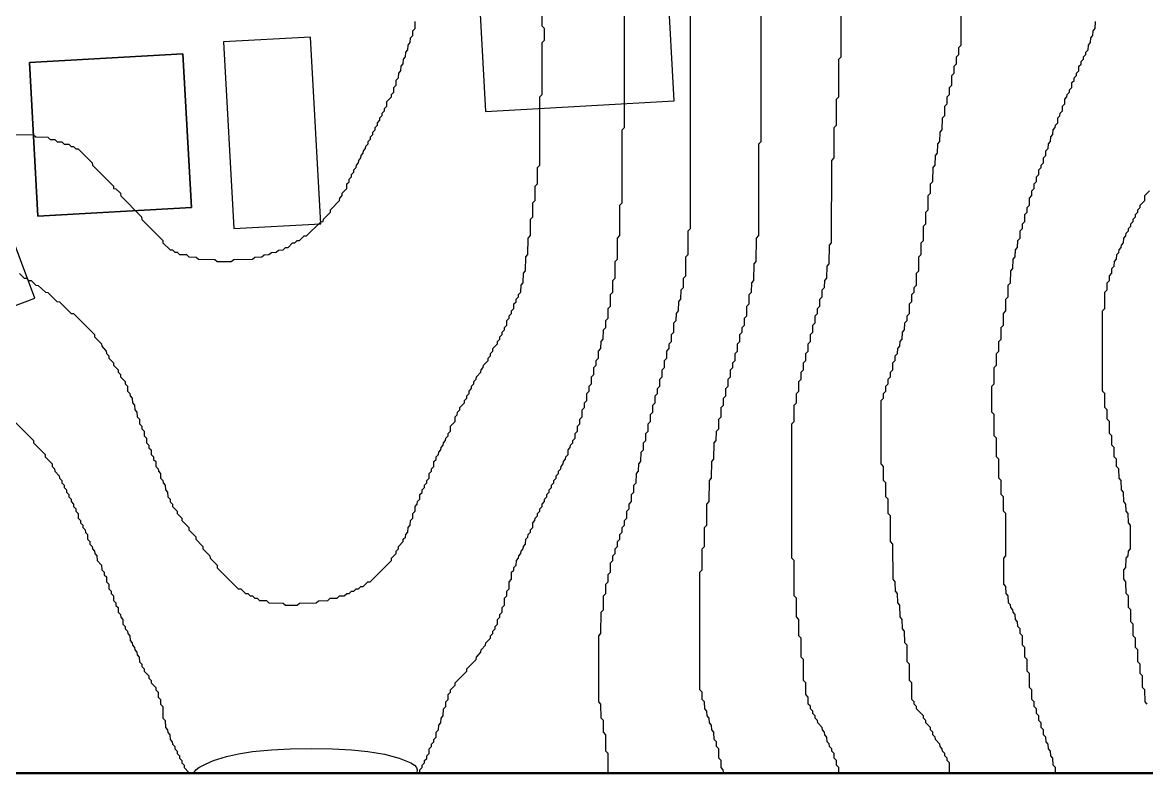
# Model space of a CAD drawing. Header units: millimetres. Extents: x 0 to 600000, y 0 to 540000.
# Drawn here: x 385944 to 505321, y 0 to 79767 of the extents above; entities that cross this region are included whole.
import ezdxf

# ---------------------------------------------------------------- set-up
doc = ezdxf.new("R2010")
doc.units = ezdxf.units.MM
for name, color, linetype in [('BLDG_BOX_RASTER', 1, 'Continuous'), ('BLDG_FOOTPRINT_RASTER', 12, 'Continuous'), ('CONTOUR_44', 5, 'Continuous'), ('CONTOUR_45', 5, 'Continuous'), ('CONTOUR_46', 150, 'Continuous'), ('CONTOUR_47', 150, 'Continuous'), ('CONTOUR_48', 130, 'Continuous'), ('CONTOUR_49', 90, 'Continuous'), ('CONTOUR_50', 90, 'Continuous'), ('CONTOUR_51', 3, 'Continuous'), ('CONTOUR_52', 60, 'Continuous'), ('CONTOUR_53', 50, 'Continuous'), ('CONTOUR_54', 40, 'Continuous'), ('CONTOUR_55', 40, 'Continuous'), ('CONTOUR_56', 30, 'Continuous'), ('CONTOUR_57', 30, 'Continuous'), ('CONTOUR_58', 22, 'Continuous'), ('CONTOUR_59', 22, 'Continuous'), ('CONTOUR_60', 14, 'Continuous'), ('MODEL_BOUNDARY', 7, 'Continuous')]:
    doc.layers.add(name, color=color, linetype=linetype)

msp = doc.modelspace()

# ---------------------------------------------------------------- linework, layer by layer
at = {"layer": 'BLDG_BOX_RASTER'}
for points in [[(453800, 95988, 57214), (433772, 94875, 59055), (435136, 70316, 59335), (455165, 71429, 57243), (453800, 95988, 57214)], [(407278, 77697, 60060), (408379, 57881, 60006), (417619, 58394, 59991), (416518, 78210, 60023), (407278, 77697, 60060)], [(403887, 60118, 60011), (402981, 76424, 60084), (386675, 75519, 60299), (387581, 59213, 59507), (403887, 60118, 60011)], [(387267, 50480, 58919), (382424, 63271, 59672), (355949, 53248, 58696), (360792, 40456, 57240), (387267, 50480, 58919)]]:
    msp.add_polyline3d(points, close=True, dxfattribs=at)
at = {"layer": 'BLDG_FOOTPRINT_RASTER'}
for points in [[(433772, 94875, 59055), (435136, 70316, 59335), (455165, 71429, 57243), (453800, 95988, 57214), (433772, 94875, 59055)], [(407278, 77697, 60060), (408379, 57881, 60006), (417619, 58394, 59991), (416518, 78210, 60023), (407278, 77697, 60060)], [(402981, 76424, 60084), (403887, 60118, 60011), (387581, 59213, 59507), (386675, 75519, 60299), (402981, 76424, 60084)], [(382424, 63271, 59672), (355949, 53248, 58696), (360792, 40456, 57240), (387267, 50480, 58919), (382424, 63271, 59672)]]:
    msp.add_polyline3d(points, close=True, dxfattribs=at)
at = {"layer": 'CONTOUR_44'}
msp.add_polyline3d([(125, 123, 44000), (599875, 124, 44000), (599876, 539875, 44000), (125, 539876, 44000), (125, 123, 44000)], close=True, dxfattribs=at)
at = {"layer": 'CONTOUR_45'}
msp.add_polyline3d([(125, 123, 45000), (599875, 124, 45000), (599876, 539875, 45000), (125, 539876, 45000), (125, 123, 45000)], close=True, dxfattribs=at)
at = {"layer": 'CONTOUR_46'}
msp.add_polyline3d([(125, 123, 46000), (599875, 124, 46000), (599876, 539875, 46000), (125, 539875, 46000)], dxfattribs=at)
at = {"layer": 'CONTOUR_47'}
msp.add_polyline3d([(125, 123, 47000), (599875, 124, 47000), (599876, 539875, 47000), (125, 539875, 47000)], dxfattribs=at)
at = {"layer": 'CONTOUR_48'}
msp.add_polyline3d([(125, 124, 48000), (599875, 124, 48000), (599875, 539875, 48000), (125, 539875, 48000)], dxfattribs=at)
at = {"layer": 'CONTOUR_49'}
msp.add_polyline3d([(125, 124, 49000), (599875, 124, 49000), (599875, 490295, 49000)], dxfattribs=at)
at = {"layer": 'CONTOUR_50'}
msp.add_polyline3d([(125, 124, 50000), (599875, 125, 50000), (599875, 400411, 50000)], dxfattribs=at)
at = {"layer": 'CONTOUR_51'}
msp.add_polyline3d([(125, 124, 51000), (529694, 125, 51000)], dxfattribs=at)
at = {"layer": 'CONTOUR_52'}
for points in [[(505398, 7375, 52000), (505169, 7625, 52000), (505142, 8875, 52000), (504911, 9125, 52000), (504891, 10375, 52000), (504657, 10625, 52000), (504640, 11625, 52000), (504407, 11875, 52000), (504389, 13125, 52000), (504155, 13375, 52000), (504140, 14375, 52000), (503906, 14625, 52000), (503889, 15875, 52000), (503655, 16125, 52000), (503639, 17375, 52000), (503405, 17625, 52000), (503390, 18875, 52000), (503156, 19125, 52000), (503141, 20375, 52000), (502911, 20625, 52000), (502911, 21625, 52000), (503141, 21875, 52000), (503155, 22875, 52000), (503389, 23125, 52000), (503399, 23625, 52000), (503636, 23875, 52000), (503635, 26375, 52000), (503397, 26625, 52000), (503386, 27625, 52000), (503148, 27875, 52000), (503137, 28625, 52000), (502900, 28875, 52000), (502887, 29875, 52000), (502650, 30125, 52000), (502637, 31125, 52000), (502400, 31375, 52000), (502387, 32375, 52000), (502150, 32625, 52000), (502138, 33375, 52000), (501901, 33625, 52000), (501888, 34625, 52000), (501651, 34875, 52000), (501638, 35875, 52000), (501402, 36125, 52000), (501388, 37375, 52000), (501152, 37625, 52000), (501138, 38625, 52000), (500903, 38875, 52000), (500888, 40375, 52000), (500654, 40625, 52000), (500656, 49125, 52000), (500889, 49375, 52000), (500907, 51125, 52000), (501141, 51375, 52000), (501156, 52125, 52000), (501391, 52375, 52000), (501404, 52875, 52000), (501640, 53125, 52000), (501653, 53625, 52000), (501890, 53875, 52000), (501903, 54375, 52000), (502140, 54625, 52000), (502154, 55125, 52000), (502375, 55346, 52000), (502401, 55625, 52000), (502641, 55875, 52000), (502649, 56125, 52000), (502889, 56375, 52000), (502903, 56875, 52000), (503125, 57097, 52000), (503150, 57375, 52000), (503390, 57625, 52000), (503400, 57875, 52000), (503640, 58125, 52000), (503649, 58375, 52000), (503890, 58625, 52000), (503899, 58875, 52000), (504140, 59125, 52000), (504149, 59375, 52000), (504390, 59625, 52000), (504399, 59875, 52000), (504640, 60125, 52000), (504650, 60375, 52000), (505137, 60875, 52000), (505151, 61375, 52000), (505638, 61875, 52000)], [(125, 124, 52000), (510145, 125, 52000)]]:
    msp.add_polyline3d(points, dxfattribs=at)
at = {"layer": 'CONTOUR_53'}
msp.add_polyline3d([(125, 124, 53000), (495649, 125, 53000), (495638, 625, 53000), (495399, 875, 53000), (495386, 1625, 53000), (495147, 1875, 53000), (495137, 2375, 53000), (494897, 2625, 53000), (494887, 3125, 53000), (494647, 3375, 53000), (494636, 3875, 53000), (494397, 4125, 53000), (494386, 4625, 53000), (494147, 4875, 53000), (494136, 5375, 53000), (493897, 5625, 53000), (493887, 6125, 53000), (493647, 6375, 53000), (493637, 6875, 53000), (493398, 7125, 53000), (493387, 7625, 53000), (493149, 7875, 53000), (493136, 8875, 53000), (492898, 9125, 53000), (492885, 10625, 53000), (492646, 10875, 53000), (492635, 12125, 53000), (492396, 12375, 53000), (492385, 13375, 53000), (492145, 13625, 53000), (492135, 14625, 53000), (491894, 14875, 53000), (491886, 15375, 53000), (491645, 15625, 53000), (491636, 16125, 53000), (491396, 16375, 53000), (491386, 16875, 53000), (491145, 17125, 53000), (491138, 17375, 53000), (490898, 17625, 53000), (490875, 17902, 53000), (490652, 18125, 53000), (490638, 18875, 53000), (490402, 19125, 53000), (490389, 19875, 53000), (490154, 20125, 53000), (490150, 22875, 53000), (490386, 23125, 53000), (490385, 27625, 53000), (490146, 27875, 53000), (490135, 29375, 53000), (489897, 29625, 53000), (489885, 31125, 53000), (489648, 31375, 53000), (489635, 33375, 53000), (489397, 33625, 53000), (489386, 35625, 53000), (489148, 35875, 53000), (489136, 38125, 53000), (488899, 38375, 53000), (488899, 41125, 53000), (489136, 41375, 53000), (489148, 43125, 53000), (489386, 43375, 53000), (489397, 44625, 53000), (489635, 44875, 53000), (489645, 45875, 53000), (489885, 46125, 53000), (489895, 47375, 53000), (490134, 47625, 53000), (490145, 48875, 53000), (490384, 49125, 53000), (490394, 50375, 53000), (490634, 50625, 53000), (490644, 51875, 53000), (490884, 52125, 53000), (490895, 53375, 53000), (491135, 53625, 53000), (491145, 54625, 53000), (491385, 54875, 53000), (491395, 55625, 53000), (491635, 55875, 53000), (491645, 56625, 53000), (491885, 56875, 53000), (491895, 57625, 53000), (492135, 57875, 53000), (492144, 58375, 53000), (492385, 58625, 53000), (492395, 59375, 53000), (492635, 59625, 53000), (492644, 60125, 53000), (492885, 60375, 53000), (492895, 61125, 53000), (493136, 61375, 53000), (493145, 61875, 53000), (493385, 62125, 53000), (493395, 62625, 53000), (493636, 62875, 53000), (493645, 63375, 53000), (493886, 63625, 53000), (493896, 64125, 53000), (494125, 64354, 53000), (494143, 64625, 53000), (494385, 64875, 53000), (494394, 65375, 53000), (494635, 65625, 53000), (494645, 66125, 53000), (494886, 66375, 53000), (494895, 66875, 53000), (495136, 67125, 53000), (495146, 67625, 53000), (495386, 67875, 53000), (495397, 68375, 53000), (495625, 68603, 53000), (495644, 68875, 53000), (495886, 69125, 53000), (495896, 69625, 53000), (496125, 69854, 53000), (496144, 70125, 53000), (496386, 70375, 53000), (496396, 70875, 53000), (496636, 71125, 53000), (496647, 71625, 53000), (496875, 71853, 53000), (496895, 72125, 53000), (497137, 72375, 53000), (497144, 72625, 53000), (497386, 72875, 53000), (497397, 73375, 53000), (497625, 73603, 53000), (497645, 73875, 53000), (497887, 74125, 53000), (497894, 74375, 53000), (498136, 74625, 53000), (498146, 75125, 53000), (498375, 75354, 53000), (498394, 75625, 53000), (498637, 75875, 53000), (498643, 76125, 53000), (498886, 76375, 53000), (498892, 76625, 53000), (499135, 76875, 53000), (499143, 77375, 53000), (499385, 77625, 53000), (499393, 78125, 53000), (499635, 78375, 53000), (499642, 78875, 53000), (499884, 79125, 53000), (499892, 79875, 53000)], dxfattribs=at)
at = {"layer": 'CONTOUR_54'}
msp.add_polyline3d([(125, 124, 54000), (484387, 125, 54000), (484382, 1125, 54000), (484139, 1375, 54000), (484134, 1625, 54000), (483890, 1875, 54000), (483885, 2125, 54000), (483641, 2375, 54000), (483635, 2625, 54000), (483391, 2875, 54000), (483385, 3125, 54000), (482895, 3625, 54000), (482887, 3875, 54000), (482644, 4125, 54000), (482637, 4375, 54000), (482393, 4625, 54000), (482386, 4875, 54000), (481897, 5375, 54000), (481888, 5625, 54000), (481646, 5875, 54000), (481625, 6143, 54000), (480903, 6875, 54000), (480892, 7125, 54000), (480653, 7375, 54000), (480643, 7625, 54000), (480407, 7875, 54000), (480387, 9625, 54000), (480150, 9875, 54000), (480136, 11625, 54000), (479898, 11875, 54000), (479885, 13625, 54000), (479646, 13875, 54000), (479635, 15125, 54000), (479396, 15375, 54000), (479385, 16375, 54000), (479147, 16625, 54000), (479135, 17875, 54000), (478896, 18125, 54000), (478886, 19125, 54000), (478647, 19375, 54000), (478636, 20375, 54000), (478399, 20625, 54000), (478385, 24375, 54000), (478146, 24625, 54000), (478135, 27375, 54000), (477896, 27625, 54000), (477885, 29125, 54000), (477647, 29375, 54000), (477635, 30875, 54000), (477398, 31125, 54000), (477386, 32625, 54000), (477149, 32875, 54000), (477145, 39375, 54000), (477152, 39625, 54000), (477388, 39875, 54000), (477399, 40375, 54000), (477637, 40625, 54000), (477647, 41125, 54000), (477886, 41375, 54000), (477896, 41875, 54000), (478136, 42125, 54000), (478145, 42625, 54000), (478385, 42875, 54000), (478395, 43625, 54000), (478635, 43875, 54000), (478644, 44375, 54000), (478885, 44625, 54000), (478893, 45125, 54000), (479134, 45375, 54000), (479142, 45875, 54000), (479384, 46125, 54000), (479393, 46875, 54000), (479634, 47125, 54000), (479643, 47875, 54000), (479884, 48125, 54000), (479891, 48625, 54000), (480133, 48875, 54000), (480143, 49875, 54000), (480384, 50125, 54000), (480392, 50875, 54000), (480634, 51125, 54000), (480641, 51625, 54000), (480883, 51875, 54000), (480892, 53125, 54000), (481133, 53375, 54000), (481143, 54875, 54000), (481383, 55125, 54000), (481392, 56375, 54000), (481633, 56625, 54000), (481643, 58125, 54000), (481884, 58375, 54000), (481893, 59625, 54000), (482134, 59875, 54000), (482144, 61375, 54000), (482384, 61625, 54000), (482393, 62625, 54000), (482634, 62875, 54000), (482645, 64375, 54000), (482884, 64625, 54000), (482895, 65625, 54000), (483134, 65875, 54000), (483145, 66875, 54000), (483384, 67125, 54000), (483395, 68125, 54000), (483634, 68375, 54000), (483646, 69625, 54000), (483885, 69875, 54000), (483896, 70875, 54000), (484135, 71125, 54000), (484145, 71875, 54000), (484385, 72125, 54000), (484395, 72875, 54000), (484635, 73125, 54000), (484646, 74125, 54000), (484885, 74375, 54000), (484895, 75125, 54000), (485135, 75375, 54000), (485145, 76125, 54000), (485385, 76375, 54000), (485393, 77125, 54000), (485634, 77375, 54000), (485646, 80875, 54000)], dxfattribs=at)
at = {"layer": 'CONTOUR_55'}
msp.add_polyline3d([(125, 124, 55000), (472641, 125, 55000), (472634, 625, 55000), (472392, 875, 55000), (472384, 1375, 55000), (472141, 1625, 55000), (472134, 2125, 55000), (471890, 2375, 55000), (471885, 2625, 55000), (471642, 2875, 55000), (471625, 3143, 55000), (471393, 3375, 55000), (471384, 3875, 55000), (471141, 4125, 55000), (471135, 4375, 55000), (470892, 4625, 55000), (470885, 4875, 55000), (470396, 5375, 55000), (470387, 5625, 55000), (470145, 5875, 55000), (470138, 6125, 55000), (469896, 6375, 55000), (469888, 6625, 55000), (469647, 6875, 55000), (469625, 7150, 55000), (469400, 7375, 55000), (469387, 8125, 55000), (469149, 8375, 55000), (469136, 9625, 55000), (468898, 9875, 55000), (468885, 12125, 55000), (468646, 12375, 55000), (468634, 14375, 55000), (468395, 14625, 55000), (468384, 16375, 55000), (468145, 16625, 55000), (468134, 18625, 55000), (467895, 18875, 55000), (467884, 22625, 55000), (467644, 22875, 55000), (467635, 29625, 55000), (467644, 37125, 55000), (467884, 37375, 55000), (467893, 39125, 55000), (468134, 39375, 55000), (468143, 40375, 55000), (468383, 40625, 55000), (468392, 41625, 55000), (468634, 41875, 55000), (468642, 42625, 55000), (468883, 42875, 55000), (468891, 43625, 55000), (469133, 43875, 55000), (469141, 44625, 55000), (469383, 44875, 55000), (469391, 45625, 55000), (469633, 45875, 55000), (469641, 46625, 55000), (469883, 46875, 55000), (469891, 47625, 55000), (470133, 47875, 55000), (470141, 48625, 55000), (470383, 48875, 55000), (470390, 49375, 55000), (470633, 49625, 55000), (470640, 50375, 55000), (470883, 50625, 55000), (470890, 51375, 55000), (471133, 51625, 55000), (471140, 52375, 55000), (471382, 52625, 55000), (471390, 53875, 55000), (471632, 54125, 55000), (471641, 56125, 55000), (471882, 56375, 55000), (471894, 65125, 55000), (472134, 65375, 55000), (472145, 68625, 55000), (472384, 68875, 55000), (472395, 71625, 55000), (472634, 71875, 55000), (472646, 75875, 55000), (472885, 76125, 55000), (472896, 81625, 55000)], dxfattribs=at)
at = {"layer": 'CONTOUR_56'}
msp.add_polyline3d([(371357, 125, 56000), (460384, 125, 56000), (460375, 392, 56000), (460142, 625, 56000), (460134, 1375, 56000), (459893, 1625, 56000), (459884, 2625, 56000), (459642, 2875, 56000), (459635, 3375, 56000), (459394, 3625, 56000), (459384, 4375, 56000), (459143, 4625, 56000), (459135, 5125, 56000), (458894, 5375, 56000), (458885, 5875, 56000), (458645, 6125, 56000), (458636, 6625, 56000), (458397, 6875, 56000), (458386, 7625, 56000), (458147, 7875, 56000), (458136, 8625, 56000), (457899, 8875, 56000), (457893, 21375, 56000), (458133, 21625, 56000), (458142, 23875, 56000), (458383, 24125, 56000), (458392, 26125, 56000), (458633, 26375, 56000), (458641, 28625, 56000), (458882, 28875, 56000), (458891, 31125, 56000), (459132, 31375, 56000), (459140, 33125, 56000), (459382, 33375, 56000), (459391, 35125, 56000), (459632, 35375, 56000), (459640, 36375, 56000), (459882, 36625, 56000), (459889, 37625, 56000), (460132, 37875, 56000), (460139, 38875, 56000), (460382, 39125, 56000), (460389, 39875, 56000), (460632, 40125, 56000), (460638, 40875, 56000), (460882, 41125, 56000), (460888, 41875, 56000), (461132, 42125, 56000), (461138, 42875, 56000), (461382, 43125, 56000), (461387, 43625, 56000), (461631, 43875, 56000), (461638, 44625, 56000), (461881, 44875, 56000), (461888, 45625, 56000), (462131, 45875, 56000), (462138, 46625, 56000), (462381, 46875, 56000), (462387, 47375, 56000), (462631, 47625, 56000), (462637, 48375, 56000), (462881, 48625, 56000), (462887, 49625, 56000), (463131, 49875, 56000), (463137, 50875, 56000), (463381, 51125, 56000), (463387, 52125, 56000), (463631, 52375, 56000), (463638, 54125, 56000), (463881, 54375, 56000), (463888, 56875, 56000), (464131, 57125, 56000), (464139, 66875, 56000), (464381, 67125, 56000), (464382, 89375, 56000)], dxfattribs=at)
at = {"layer": 'CONTOUR_57'}
msp.add_polyline3d([(385367, 125, 57000), (448136, 125, 57000), (448133, 2125, 57000), (447893, 2375, 57000), (447884, 4125, 57000), (447644, 4375, 57000), (447634, 5625, 57000), (447395, 5875, 57000), (447385, 7375, 57000), (447146, 7625, 57000), (447146, 14625, 57000), (447384, 14875, 57000), (447395, 17125, 57000), (447634, 17375, 57000), (447645, 18875, 57000), (447884, 19125, 57000), (447894, 20125, 57000), (448134, 20375, 57000), (448143, 21125, 57000), (448384, 21375, 57000), (448394, 22375, 57000), (448634, 22625, 57000), (448642, 23125, 57000), (448884, 23375, 57000), (448891, 23875, 57000), (449134, 24125, 57000), (449141, 24625, 57000), (449383, 24875, 57000), (449390, 25375, 57000), (449633, 25625, 57000), (449640, 26125, 57000), (449883, 26375, 57000), (449889, 26875, 57000), (450132, 27125, 57000), (450140, 27875, 57000), (450382, 28125, 57000), (450389, 28625, 57000), (450632, 28875, 57000), (450639, 29625, 57000), (450882, 29875, 57000), (450888, 30625, 57000), (451132, 30875, 57000), (451139, 31875, 57000), (451382, 32125, 57000), (451388, 32875, 57000), (451631, 33125, 57000), (451639, 34125, 57000), (451882, 34375, 57000), (451888, 35125, 57000), (452131, 35375, 57000), (452138, 36125, 57000), (452381, 36375, 57000), (452388, 37125, 57000), (452631, 37375, 57000), (452638, 38125, 57000), (452881, 38375, 57000), (452888, 39125, 57000), (453131, 39375, 57000), (453138, 40125, 57000), (453381, 40375, 57000), (453387, 40875, 57000), (453631, 41125, 57000), (453637, 41875, 57000), (453881, 42125, 57000), (453887, 42875, 57000), (454131, 43125, 57000), (454137, 43875, 57000), (454381, 44125, 57000), (454387, 44875, 57000), (454631, 45125, 57000), (454636, 45625, 57000), (454881, 45875, 57000), (454887, 46625, 57000), (455131, 46875, 57000), (455137, 47875, 57000), (455381, 48125, 57000), (455387, 48875, 57000), (455631, 49125, 57000), (455637, 50125, 57000), (455881, 50375, 57000), (455887, 51375, 57000), (456131, 51625, 57000), (456137, 52625, 57000), (456380, 52875, 57000), (456387, 54875, 57000), (456631, 55125, 57000), (456637, 57625, 57000), (456881, 57875, 57000), (456882, 71625, 57000), (456881, 84875, 57000)], dxfattribs=at)
at = {"layer": 'CONTOUR_58'}
msp.add_polyline3d([(381875, 40600, 58000), (387104, 35375, 58000), (387113, 35125, 58000), (388354, 33875, 58000), (388363, 33625, 58000), (389104, 32875, 58000), (389113, 32625, 58000), (389356, 32375, 58000), (389364, 32125, 58000), (389855, 31625, 58000), (389863, 31375, 58000), (390106, 31125, 58000), (390114, 30875, 58000), (390357, 30625, 58000), (390364, 30375, 58000), (390607, 30125, 58000), (390614, 29875, 58000), (390858, 29625, 58000), (390864, 29375, 58000), (391108, 29125, 58000), (391114, 28875, 58000), (391358, 28625, 58000), (391364, 28375, 58000), (391607, 28125, 58000), (391614, 27875, 58000), (391856, 27625, 58000), (391866, 27125, 58000), (392109, 26875, 58000), (392115, 26625, 58000), (392358, 26375, 58000), (392365, 26125, 58000), (392608, 25875, 58000), (392625, 25607, 58000), (392857, 25375, 58000), (392866, 24875, 58000), (393109, 24625, 58000), (393115, 24375, 58000), (393358, 24125, 58000), (393364, 23875, 58000), (393608, 23625, 58000), (393625, 23356, 58000), (393856, 23125, 58000), (393866, 22625, 58000), (394354, 22125, 58000), (394365, 21625, 58000), (394607, 21375, 58000), (394625, 21105, 58000), (394855, 20875, 58000), (394865, 20375, 58000), (395106, 20125, 58000), (395115, 19625, 58000), (395357, 19375, 58000), (395375, 19105, 58000), (395605, 18875, 58000), (395615, 18375, 58000), (395857, 18125, 58000), (395875, 17855, 58000), (396105, 17625, 58000), (396115, 17125, 58000), (396357, 16875, 58000), (396375, 16605, 58000), (396605, 16375, 58000), (396615, 15875, 58000), (396857, 15625, 58000), (396863, 15375, 58000), (397105, 15125, 58000), (397125, 14854, 58000), (397354, 14625, 58000), (397364, 14125, 58000), (397606, 13875, 58000), (397613, 13625, 58000), (397855, 13375, 58000), (397863, 13125, 58000), (398104, 12875, 58000), (398125, 12603, 58000), (398353, 12375, 58000), (398364, 11875, 58000), (398606, 11625, 58000), (398625, 11355, 58000), (398855, 11125, 58000), (398863, 10875, 58000), (399352, 10375, 58000), (399361, 10125, 58000), (399603, 9875, 58000), (399611, 9625, 58000), (400098, 9125, 58000), (400109, 8875, 58000), (400347, 8625, 58000), (400361, 8125, 58000), (400599, 7875, 58000), (400612, 7375, 58000), (400849, 7125, 58000), (400865, 5875, 58000), (401105, 5625, 58000), (401116, 4875, 58000), (401358, 4625, 58000), (401375, 4356, 58000), (401606, 4125, 58000), (401616, 3625, 58000), (401859, 3375, 58000), (401875, 3108, 58000), (402108, 2875, 58000), (402115, 2625, 58000), (402359, 2375, 58000), (402365, 2125, 58000), (402609, 1875, 58000), (402615, 1625, 58000), (402860, 1375, 58000), (402866, 1125, 58000), (403111, 875, 58000), (403116, 625, 58000), (403610, 125, 58000), (404168, 125, 58000), (404370, 375, 58000), (404689, 625, 58000), (405375, 999, 58000), (406243, 1375, 58000), (407625, 1812, 58000), (408875, 2094, 58000), (410375, 2331, 58000), (412375, 2528, 58000), (414375, 2633, 58000), (416625, 2672, 58000), (418875, 2636, 58000), (420875, 2526, 58000), (422625, 2343, 58000), (424375, 2043, 58000), (425953, 1625, 58000), (427201, 1125, 58000), (427591, 875, 58000), (427796, 625, 58000), (427851, 375, 58000), (427829, 125, 58000), (428135, 125, 58000), (428141, 375, 58000), (428385, 625, 58000), (428391, 875, 58000), (428635, 1125, 58000), (428642, 1375, 58000), (428875, 1608, 58000), (428892, 1875, 58000), (429135, 2125, 58000), (429145, 2625, 58000), (429375, 2855, 58000), (429394, 3125, 58000), (429637, 3375, 58000), (429643, 3625, 58000), (429886, 3875, 58000), (429896, 4375, 58000), (430136, 4625, 58000), (430147, 5125, 58000), (430387, 5375, 58000), (430398, 5875, 58000), (430637, 6125, 58000), (430652, 6875, 58000), (430889, 7125, 58000), (430903, 7625, 58000), (431140, 7875, 58000), (431156, 8375, 58000), (431394, 8625, 58000), (431406, 8875, 58000), (431892, 9375, 58000), (431904, 9625, 58000), (433125, 10857, 58000), (433149, 11125, 58000), (434137, 12125, 58000), (434146, 12375, 58000), (434637, 12875, 58000), (434645, 13125, 58000), (435136, 13625, 58000), (435144, 13875, 58000), (435635, 14375, 58000), (435641, 14625, 58000), (435885, 14875, 58000), (435891, 15125, 58000), (436135, 15375, 58000), (436141, 15625, 58000), (436384, 15875, 58000), (436393, 16375, 58000), (436625, 16607, 58000), (436641, 16875, 58000), (436884, 17125, 58000), (436892, 17625, 58000), (437134, 17875, 58000), (437143, 18625, 58000), (437384, 18875, 58000), (437392, 19375, 58000), (437634, 19625, 58000), (437643, 20375, 58000), (437884, 20625, 58000), (437895, 21375, 58000), (438125, 21605, 58000), (438142, 21875, 58000), (438385, 22125, 58000), (438394, 22625, 58000), (438625, 22856, 58000), (438642, 23125, 58000), (438885, 23375, 58000), (438891, 23625, 58000), (439135, 23875, 58000), (439140, 24125, 58000), (439384, 24375, 58000), (439392, 24875, 58000), (439625, 25108, 58000), (439641, 25375, 58000), (439884, 25625, 58000), (439890, 25875, 58000), (440133, 26125, 58000), (440142, 26625, 58000), (440375, 26858, 58000), (440391, 27125, 58000), (440634, 27375, 58000), (440640, 27625, 58000), (440884, 27875, 58000), (440890, 28125, 58000), (441134, 28375, 58000), (441139, 28625, 58000), (441384, 28875, 58000), (441389, 29125, 58000), (441634, 29375, 58000), (441639, 29625, 58000), (441884, 29875, 58000), (441889, 30125, 58000), (442133, 30375, 58000), (442138, 30625, 58000), (442383, 30875, 58000), (442388, 31125, 58000), (442633, 31375, 58000), (442638, 31625, 58000), (442883, 31875, 58000), (442888, 32125, 58000), (443133, 32375, 58000), (443137, 32625, 58000), (443383, 32875, 58000), (443387, 33125, 58000), (443632, 33375, 58000), (443636, 33625, 58000), (443881, 33875, 58000), (443888, 34375, 58000), (444125, 34612, 58000), (444137, 34875, 58000), (444382, 35125, 58000), (444386, 35375, 58000), (444631, 35625, 58000), (444637, 36125, 58000), (444881, 36375, 58000), (444887, 36875, 58000), (445131, 37125, 58000), (445136, 37625, 58000), (445381, 37875, 58000), (445387, 38625, 58000), (445631, 38875, 58000), (445637, 39375, 58000), (445881, 39625, 58000), (445887, 40375, 58000), (446131, 40625, 58000), (446137, 41125, 58000), (446381, 41375, 58000), (446387, 42125, 58000), (446631, 42375, 58000), (446637, 43125, 58000), (446881, 43375, 58000), (446886, 43875, 58000), (447131, 44125, 58000), (447137, 44875, 58000), (447381, 45125, 58000), (447387, 45875, 58000), (447631, 46125, 58000), (447637, 47125, 58000), (447881, 47375, 58000), (447887, 48125, 58000), (448131, 48375, 58000), (448137, 49375, 58000), (448381, 49625, 58000), (448387, 50875, 58000), (448631, 51125, 58000), (448637, 52375, 58000), (448881, 52625, 58000), (448887, 54375, 58000), (449131, 54625, 58000), (449138, 56875, 58000), (449381, 57125, 58000), (449388, 60375, 58000), (449631, 60625, 58000), (449638, 68375, 58000), (449881, 68625, 58000), (449881, 81125, 58000)], dxfattribs=at)
at = {"layer": 'CONTOUR_59'}
msp.add_polyline3d([(385625, 53099, 59000), (386125, 52611, 59000), (386375, 52601, 59000), (386625, 52359, 59000), (386875, 52348, 59000), (387375, 51859, 59000), (387625, 51848, 59000), (388375, 51110, 59000), (388625, 51098, 59000), (389606, 50125, 59000), (389875, 50098, 59000), (391106, 48875, 59000), (391375, 48848, 59000), (393597, 46625, 59000), (393609, 46375, 59000), (394348, 45625, 59000), (394360, 45375, 59000), (394849, 44875, 59000), (394860, 44625, 59000), (395102, 44375, 59000), (395112, 44125, 59000), (395601, 43625, 59000), (395625, 43356, 59000), (396101, 42875, 59000), (396111, 42625, 59000), (396353, 42375, 59000), (396362, 42125, 59000), (396850, 41625, 59000), (396860, 41375, 59000), (397100, 41125, 59000), (397113, 40625, 59000), (397354, 40375, 59000), (397375, 40102, 59000), (397602, 39875, 59000), (397614, 39375, 59000), (397854, 39125, 59000), (397864, 38625, 59000), (398105, 38375, 59000), (398115, 37875, 59000), (398356, 37625, 59000), (398365, 37125, 59000), (398608, 36875, 59000), (398625, 36606, 59000), (398856, 36375, 59000), (398865, 35875, 59000), (399107, 35625, 59000), (399116, 35125, 59000), (399359, 34875, 59000), (399375, 34607, 59000), (399607, 34375, 59000), (399616, 33875, 59000), (399859, 33625, 59000), (399875, 33358, 59000), (400108, 33125, 59000), (400116, 32625, 59000), (400360, 32375, 59000), (400375, 32108, 59000), (400608, 31875, 59000), (400617, 31375, 59000), (400860, 31125, 59000), (400875, 30858, 59000), (401108, 30625, 59000), (401117, 30125, 59000), (401360, 29875, 59000), (401367, 29375, 59000), (401612, 29125, 59000), (401625, 28862, 59000), (401862, 28625, 59000), (401867, 28375, 59000), (402360, 27875, 59000), (402375, 27613, 59000), (402860, 27125, 59000), (402866, 26875, 59000), (403608, 26125, 59000), (403615, 25875, 59000), (404358, 25125, 59000), (404365, 24875, 59000), (405107, 24125, 59000), (405115, 23875, 59000), (405857, 23125, 59000), (405875, 22862, 59000), (406608, 22125, 59000), (406625, 21863, 59000), (408863, 19625, 59000), (409125, 19609, 59000), (409625, 19116, 59000), (409875, 19110, 59000), (410125, 18866, 59000), (410375, 18860, 59000), (410610, 18625, 59000), (410875, 18611, 59000), (411125, 18367, 59000), (411875, 18359, 59000), (412125, 18117, 59000), (413625, 18107, 59000), (413875, 17867, 59000), (413875, 17867, 59000), (415125, 17866, 59000), (415375, 18106, 59000), (417125, 18116, 59000), (417375, 18356, 59000), (418375, 18366, 59000), (418625, 18607, 59000), (419375, 18616, 59000), (419625, 18858, 59000), (420125, 18866, 59000), (420375, 19109, 59000), (420641, 19125, 59000), (420875, 19359, 59000), (421125, 19365, 59000), (421375, 19609, 59000), (421625, 19615, 59000), (421875, 19859, 59000), (422125, 19866, 59000), (422625, 20358, 59000), (422875, 20365, 59000), (425134, 22625, 59000), (425142, 22875, 59000), (425635, 23375, 59000), (425641, 23625, 59000), (425886, 23875, 59000), (425893, 24125, 59000), (426385, 24625, 59000), (426391, 24875, 59000), (426625, 25109, 59000), (426641, 25375, 59000), (426884, 25625, 59000), (426893, 26125, 59000), (427135, 26375, 59000), (427144, 26875, 59000), (427385, 27125, 59000), (427395, 27625, 59000), (427636, 27875, 59000), (427646, 28375, 59000), (427875, 28604, 59000), (427894, 28875, 59000), (428136, 29125, 59000), (428147, 29625, 59000), (428375, 29853, 59000), (428395, 30125, 59000), (428637, 30375, 59000), (428645, 30625, 59000), (428887, 30875, 59000), (428894, 31125, 59000), (429136, 31375, 59000), (429146, 31875, 59000), (429375, 32104, 59000), (429394, 32375, 59000), (429636, 32625, 59000), (429647, 33125, 59000), (429875, 33353, 59000), (429896, 33625, 59000), (430138, 33875, 59000), (430145, 34125, 59000), (430387, 34375, 59000), (430395, 34625, 59000), (430637, 34875, 59000), (430645, 35125, 59000), (430887, 35375, 59000), (430895, 35625, 59000), (431137, 35875, 59000), (431144, 36125, 59000), (431386, 36375, 59000), (431399, 36875, 59000), (431886, 37375, 59000), (431897, 37875, 59000), (432125, 38103, 59000), (432146, 38375, 59000), (432388, 38625, 59000), (432397, 38875, 59000), (432886, 39375, 59000), (432894, 39625, 59000), (433137, 39875, 59000), (433144, 40125, 59000), (433387, 40375, 59000), (433394, 40625, 59000), (433637, 40875, 59000), (433644, 41125, 59000), (433887, 41375, 59000), (433895, 41625, 59000), (434137, 41875, 59000), (434146, 42125, 59000), (434636, 42625, 59000), (434643, 42875, 59000), (434887, 43125, 59000), (434894, 43375, 59000), (435385, 43875, 59000), (435392, 44125, 59000), (435636, 44375, 59000), (435642, 44625, 59000), (435886, 44875, 59000), (435893, 45125, 59000), (436384, 45625, 59000), (436391, 45875, 59000), (436635, 46125, 59000), (436641, 46375, 59000), (436885, 46625, 59000), (436890, 46875, 59000), (437134, 47125, 59000), (437140, 47375, 59000), (437383, 47625, 59000), (437392, 48125, 59000), (437625, 48358, 59000), (437640, 48625, 59000), (437884, 48875, 59000), (437889, 49125, 59000), (438133, 49375, 59000), (438141, 49875, 59000), (438375, 50109, 59000), (438389, 50375, 59000), (438633, 50625, 59000), (438638, 50875, 59000), (438882, 51125, 59000), (438889, 51875, 59000), (439132, 52125, 59000), (439140, 53125, 59000), (439382, 53375, 59000), (439391, 54875, 59000), (439632, 55125, 59000), (439641, 56875, 59000), (439882, 57125, 59000), (439891, 58875, 59000), (440133, 59125, 59000), (440141, 60625, 59000), (440382, 60875, 59000), (440391, 62375, 59000), (440632, 62625, 59000), (440640, 64375, 59000), (440882, 64625, 59000), (440891, 71875, 59000), (441132, 72125, 59000), (441140, 77625, 59000), (441382, 77875, 59000), (441382, 78375, 59000), (441381, 79125, 59000), (441139, 79375, 59000), (441132, 81625, 59000)], dxfattribs=at)
at = {"layer": 'CONTOUR_60'}
msp.add_polyline3d([(383625, 67862, 60000), (387125, 67841, 60000), (387375, 67609, 60000), (388625, 67588, 60000), (388875, 67356, 60000), (389375, 67339, 60000), (389625, 67106, 60000), (390125, 67088, 60000), (390375, 66855, 60000), (390875, 66835, 60000), (391125, 66601, 60000), (391375, 66586, 60000), (391625, 66350, 60000), (391875, 66332, 60000), (393341, 64875, 60000), (393375, 64602, 60000), (395599, 62375, 60000), (395611, 62125, 60000), (395875, 62098, 60000), (396348, 61625, 60000), (396375, 61357, 60000), (398602, 59125, 60000), (398625, 58859, 60000), (400856, 56625, 60000), (400864, 56375, 60000), (401613, 55625, 60000), (401875, 55611, 60000), (402125, 55366, 60000), (402375, 55361, 60000), (402625, 55117, 60000), (403375, 55107, 60000), (403625, 54866, 60000), (404375, 54856, 60000), (404625, 54616, 60000), (406375, 54603, 60000), (406625, 54365, 60000), (406625, 54365, 60000), (408125, 54364, 60000), (408375, 54601, 60000), (410375, 54614, 60000), (410625, 54852, 60000), (411375, 54863, 60000), (411625, 55102, 60000), (412125, 55112, 60000), (412375, 55351, 60000), (412875, 55362, 60000), (413125, 55601, 60000), (413625, 55613, 60000), (413875, 55854, 60000), (414144, 55875, 60000), (414625, 56350, 60000), (414875, 56360, 60000), (415125, 56602, 60000), (415375, 56611, 60000), (415875, 57101, 60000), (416125, 57111, 60000), (417625, 58600, 60000), (417888, 58625, 60000), (417899, 58875, 60000), (418640, 59625, 60000), (418652, 59875, 60000), (419625, 60856, 60000), (419648, 61125, 60000), (419890, 61375, 60000), (419901, 61625, 60000), (420388, 62125, 60000), (420403, 62625, 60000), (420625, 62847, 60000), (420652, 63125, 60000), (420891, 63375, 60000), (420902, 63625, 60000), (421142, 63875, 60000), (421152, 64125, 60000), (421392, 64375, 60000), (421402, 64625, 60000), (421642, 64875, 60000), (421652, 65125, 60000), (421892, 65375, 60000), (421902, 65625, 60000), (422142, 65875, 60000), (422152, 66125, 60000), (422391, 66375, 60000), (422402, 66625, 60000), (422641, 66875, 60000), (422651, 67125, 60000), (422891, 67375, 60000), (422901, 67625, 60000), (423141, 67875, 60000), (423151, 68125, 60000), (423391, 68375, 60000), (423401, 68625, 60000), (423641, 68875, 60000), (423650, 69125, 60000), (423890, 69375, 60000), (423900, 69625, 60000), (424140, 69875, 60000), (424149, 70125, 60000), (424390, 70375, 60000), (424398, 70625, 60000), (424638, 70875, 60000), (424653, 71375, 60000), (425125, 71855, 60000), (425146, 72125, 60000), (425387, 72375, 60000), (425398, 72875, 60000), (425637, 73125, 60000), (425648, 73625, 60000), (425887, 73875, 60000), (425897, 74375, 60000), (426137, 74625, 60000), (426147, 75125, 60000), (426387, 75375, 60000), (426396, 75875, 60000), (426636, 76125, 60000), (426646, 76625, 60000), (426886, 76875, 60000), (426894, 77375, 60000), (427135, 77625, 60000), (427143, 78125, 60000), (427384, 78375, 60000), (427391, 78875, 60000), (427632, 79125, 60000), (427632, 79875, 60000)], dxfattribs=at)
at = {"layer": 'MODEL_BOUNDARY'}
msp.add_polyline3d([(0, 0, 43000), (600000, 0, 43000), (600000, 540000, 43000), (0, 540000, 43000)], close=True, dxfattribs=at)

doc.saveas('drawing.dxf')
